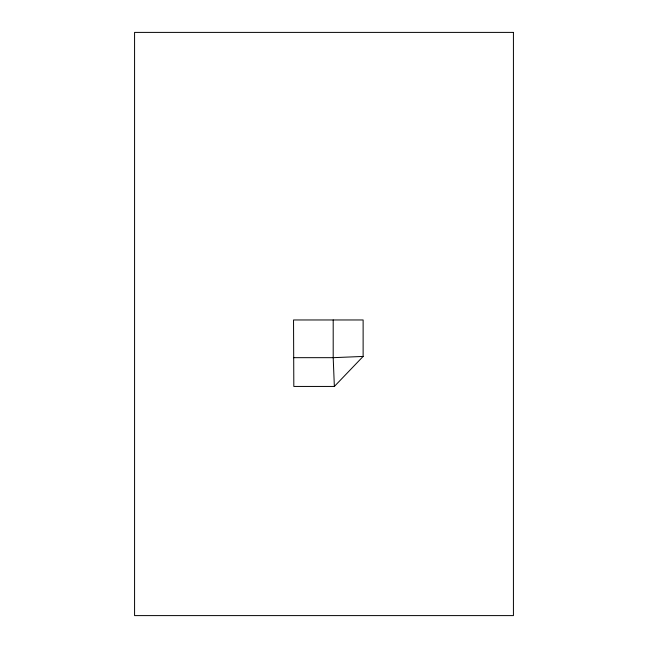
<?xml version="1.0" encoding="UTF-8"?>
<svg xmlns="http://www.w3.org/2000/svg" width="648" height="648" viewBox="0 0 648 648"><rect width="100%" height="100%" fill="white"/><g stroke="black" fill="none" stroke-linecap="round" stroke-linejoin="round"><path stroke-width="0.97" d="M334.36 386.443L363.123 356.432L363.123 319.966L293.536 319.966L293.819 386.443L334.36 386.443L333.194 357.672L333.194 319.966M363.123 356.432L333.194 357.672L293.536 357.672M513.427 32.4L134.573 32.4L134.573 615.6L513.427 615.6L513.427 32.4"/></g></svg>
